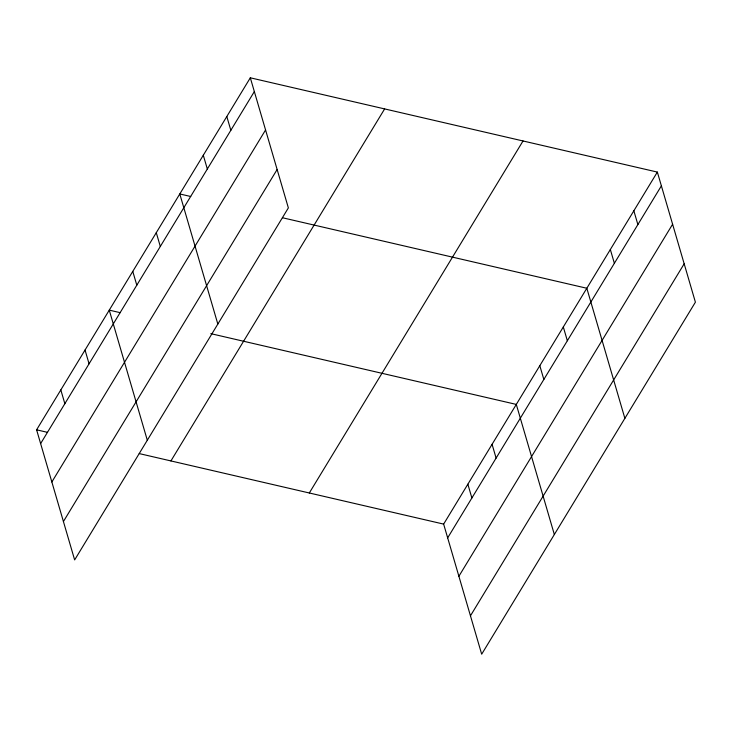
<?xml version="1.0" encoding="UTF-8"?>
<svg xmlns="http://www.w3.org/2000/svg" width="732" height="732" viewBox="0 0 732 732"><rect width="100%" height="100%" fill="white"/><g stroke="black" fill="none" stroke-linecap="round" stroke-linejoin="round"><path stroke-width="1.1" d="M250.317 77.802L288.362 207.897L74.646 559.916L36.6 429.821L250.317 77.802L657.354 172.084L695.4 302.179L481.683 654.198L443.638 524.103L657.354 172.084M40.626 443.592L254.343 91.573M51.853 481.976L265.57 129.957M63.419 521.532L277.135 169.513M170.922 460.931L384.639 108.912M309.316 492.984L523.032 140.965M447.664 537.874L661.38 185.855M458.891 576.258L672.607 224.239M470.456 615.813L684.173 263.795M190.713 196.496L179.788 193.962L217.834 324.066M282.442 217.743L586.826 288.252L624.872 418.347M120.185 312.665L109.26 310.13L147.306 440.234M210.825 333.655L516.298 404.412L554.344 534.516M36.6 429.821L47.516 432.347M139.254 453.593L443.638 524.103M633.848 210.807L637.874 224.578M610.342 249.53L614.368 263.3M563.32 326.975L567.346 340.746M539.813 365.689L543.839 379.46M492.078 444.315L496.104 458.086M467.858 484.209L471.884 497.98M226.81 116.525L230.836 130.296M203.304 155.239L207.33 169.019M156.282 232.685L160.308 246.455M132.776 271.407L136.802 285.178M85.04 350.024L89.066 363.795M60.82 389.918L64.846 403.689"/></g></svg>
